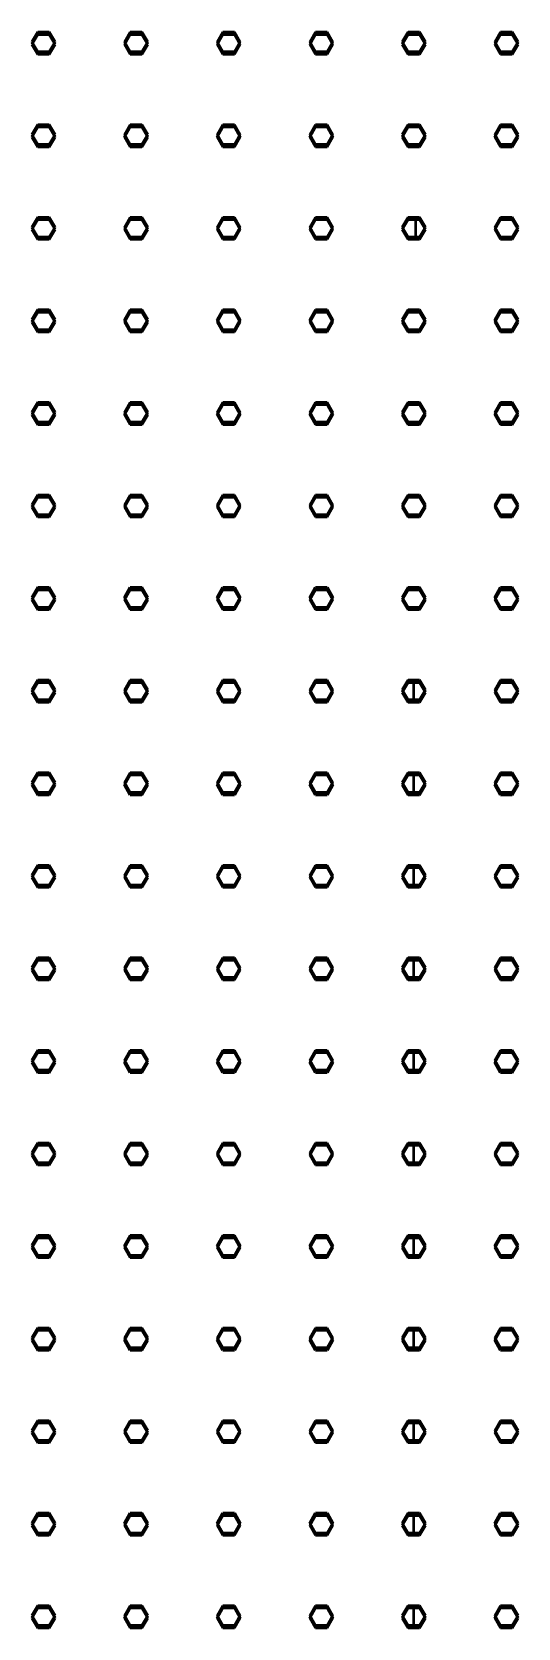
# Model space of a CAD drawing. Header units: millimetres. Extents: x 0 to 60, y -13 to 120.
# Drawn here: x 32.31 to 42.32, y 20.3 to 53.16 of the extents above; entities that cross this region are included whole.
import ezdxf

# ---------------------------------------------------------------- set-up
doc = ezdxf.new("R2010")
doc.units = ezdxf.units.MM
doc.layers.add('Visible (ANSI)', color=7, linetype='Continuous', lineweight=50)

msp = doc.modelspace()

# ---------------------------------------------------------------- linework, layer by layer
at = {"layer": 'Visible (ANSI)'}
for p, q in [((32.311, 52.956), (32.43, 53.163)), ((32.311, 52.906), (32.43, 53.112)), ((32.43, 52.75), (32.311, 52.956)), ((32.43, 52.699), (32.311, 52.906)), ((32.43, 53.163), (32.669, 53.163)), ((32.43, 53.112), (32.669, 53.112)), ((32.669, 53.163), (32.789, 52.956)), ((32.669, 53.112), (32.789, 52.906)), ((32.789, 52.956), (32.669, 52.75)), ((32.789, 52.906), (32.669, 52.699)), ((34.216, 52.956), (34.336, 53.163)), ((34.216, 52.906), (34.336, 53.112)), ((34.336, 52.75), (34.216, 52.956)), ((34.336, 52.699), (34.216, 52.906)), ((34.336, 53.163), (34.575, 53.163)), ((34.336, 53.112), (34.575, 53.112)), ((34.575, 53.163), (34.694, 52.956)), ((34.575, 53.112), (34.694, 52.906)), ((34.694, 52.956), (34.575, 52.75)), ((34.694, 52.906), (34.575, 52.699)), ((36.122, 52.956), (36.241, 53.163)), ((36.122, 52.906), (36.241, 53.112)), ((36.241, 52.75), (36.122, 52.956)), ((36.241, 52.699), (36.122, 52.906)), ((36.241, 53.163), (36.48, 53.163)), ((36.241, 53.112), (36.48, 53.112)), ((36.48, 53.163), (36.6, 52.956)), ((36.48, 53.112), (36.6, 52.906)), ((36.6, 52.956), (36.48, 52.75)), ((36.6, 52.906), (36.48, 52.699)), ((38.028, 52.956), (38.147, 53.163)), ((38.028, 52.906), (38.147, 53.112)), ((38.147, 52.75), (38.028, 52.956)), ((38.147, 52.699), (38.028, 52.906)), ((38.147, 53.163), (38.386, 53.163)), ((38.147, 53.112), (38.386, 53.112)), ((38.386, 53.163), (38.505, 52.956)), ((38.386, 53.112), (38.505, 52.906)), ((38.505, 52.956), (38.386, 52.75)), ((38.505, 52.906), (38.386, 52.699)), ((39.933, 52.956), (40.053, 53.163)), ((39.933, 52.906), (40.053, 53.112)), ((40.053, 52.75), (39.933, 52.956)), ((40.053, 52.699), (39.933, 52.906)), ((40.053, 53.163), (40.291, 53.163)), ((40.053, 53.112), (40.291, 53.112)), ((40.291, 53.163), (40.411, 52.956)), ((40.291, 53.112), (40.411, 52.906)), ((40.411, 52.956), (40.291, 52.75)), ((40.411, 52.906), (40.291, 52.699)), ((41.839, 52.956), (41.958, 53.163)), ((41.839, 52.906), (41.958, 53.112)), ((41.958, 52.75), (41.839, 52.956)), ((41.958, 52.699), (41.839, 52.906)), ((41.958, 53.163), (42.197, 53.163)), ((41.958, 53.112), (42.197, 53.112)), ((42.197, 53.163), (42.316, 52.956)), ((42.197, 53.112), (42.316, 52.906)), ((42.316, 52.956), (42.197, 52.75)), ((42.316, 52.906), (42.197, 52.699)), ((32.669, 52.75), (32.43, 52.75)), ((32.669, 52.699), (32.43, 52.699)), ((34.575, 52.75), (34.336, 52.75)), ((34.575, 52.699), (34.336, 52.699)), ((36.48, 52.75), (36.241, 52.75)), ((36.48, 52.699), (36.241, 52.699)), ((38.386, 52.75), (38.147, 52.75)), ((38.386, 52.699), (38.147, 52.699)), ((40.291, 52.75), (40.053, 52.75)), ((40.291, 52.699), (40.053, 52.699)), ((42.197, 52.75), (41.958, 52.75)), ((42.197, 52.699), (41.958, 52.699)), ((32.311, 51.051), (32.43, 51.258)), ((32.311, 51), (32.43, 51.207)), ((32.43, 50.844), (32.311, 51.051)), ((32.43, 50.793), (32.311, 51)), ((32.43, 51.258), (32.669, 51.258)), ((32.43, 51.207), (32.669, 51.207)), ((32.669, 51.258), (32.789, 51.051)), ((32.669, 51.207), (32.789, 51)), ((32.789, 51.051), (32.669, 50.844)), ((32.789, 51), (32.669, 50.793)), ((34.216, 51.051), (34.336, 51.258)), ((34.216, 51), (34.336, 51.207)), ((34.336, 50.844), (34.216, 51.051)), ((34.336, 50.793), (34.216, 51)), ((34.336, 51.258), (34.575, 51.258)), ((34.336, 51.207), (34.575, 51.207)), ((34.575, 51.258), (34.694, 51.051)), ((34.575, 51.207), (34.694, 51)), ((34.694, 51.051), (34.575, 50.844)), ((34.694, 51), (34.575, 50.793)), ((36.122, 51.051), (36.241, 51.258)), ((36.122, 51), (36.241, 51.207)), ((36.241, 50.844), (36.122, 51.051)), ((36.241, 50.793), (36.122, 51)), ((36.241, 51.258), (36.48, 51.258)), ((36.241, 51.207), (36.48, 51.207)), ((36.48, 51.258), (36.6, 51.051)), ((36.48, 51.207), (36.6, 51)), ((36.6, 51.051), (36.48, 50.844)), ((36.6, 51), (36.48, 50.793)), ((38.028, 51.051), (38.147, 51.258)), ((38.028, 51), (38.147, 51.207)), ((38.147, 50.844), (38.028, 51.051)), ((38.147, 50.793), (38.028, 51)), ((38.147, 51.258), (38.386, 51.258)), ((38.147, 51.207), (38.386, 51.207)), ((38.386, 51.258), (38.505, 51.051)), ((38.386, 51.207), (38.505, 51)), ((38.505, 51.051), (38.386, 50.844)), ((38.505, 51), (38.386, 50.793)), ((39.933, 51.051), (40.053, 51.258)), ((39.933, 51), (40.053, 51.207)), ((40.053, 50.844), (39.933, 51.051)), ((40.053, 50.793), (39.933, 51)), ((40.053, 51.258), (40.291, 51.258)), ((40.053, 51.207), (40.291, 51.207)), ((40.291, 51.258), (40.411, 51.051)), ((40.291, 51.207), (40.411, 51)), ((40.411, 51.051), (40.291, 50.844)), ((40.411, 51), (40.291, 50.793)), ((41.839, 51.051), (41.958, 51.258)), ((41.839, 51), (41.958, 51.207)), ((41.958, 50.844), (41.839, 51.051)), ((41.958, 50.793), (41.839, 51)), ((41.958, 51.258), (42.197, 51.258)), ((41.958, 51.207), (42.197, 51.207)), ((42.197, 51.258), (42.316, 51.051)), ((42.197, 51.207), (42.316, 51)), ((42.316, 51.051), (42.197, 50.844)), ((42.316, 51), (42.197, 50.793)), ((32.669, 50.844), (32.43, 50.844)), ((32.669, 50.793), (32.43, 50.793)), ((34.575, 50.844), (34.336, 50.844)), ((34.575, 50.793), (34.336, 50.793)), ((36.48, 50.844), (36.241, 50.844)), ((36.48, 50.793), (36.241, 50.793)), ((38.386, 50.844), (38.147, 50.844)), ((38.386, 50.793), (38.147, 50.793)), ((40.291, 50.844), (40.053, 50.844)), ((40.291, 50.793), (40.053, 50.793)), ((42.197, 50.844), (41.958, 50.844)), ((42.197, 50.793), (41.958, 50.793)), ((32.311, 49.145), (32.43, 49.352)), ((32.311, 49.094), (32.43, 49.301)), ((32.43, 49.352), (32.669, 49.352)), ((32.43, 49.301), (32.669, 49.301)), ((32.669, 49.352), (32.789, 49.145)), ((32.669, 49.301), (32.789, 49.094)), ((34.216, 49.145), (34.336, 49.352)), ((34.216, 49.094), (34.336, 49.301)), ((34.336, 49.352), (34.575, 49.352)), ((34.336, 49.301), (34.575, 49.301)), ((34.575, 49.352), (34.694, 49.145)), ((34.575, 49.301), (34.694, 49.094)), ((36.122, 49.145), (36.241, 49.352)), ((36.122, 49.094), (36.241, 49.301)), ((36.241, 49.352), (36.48, 49.352)), ((36.241, 49.301), (36.48, 49.301)), ((36.48, 49.352), (36.6, 49.145)), ((36.48, 49.301), (36.6, 49.094)), ((38.028, 49.145), (38.147, 49.352)), ((38.028, 49.094), (38.147, 49.301)), ((38.147, 49.352), (38.386, 49.352)), ((38.147, 49.301), (38.386, 49.301)), ((38.386, 49.352), (38.505, 49.145)), ((38.386, 49.301), (38.505, 49.094)), ((39.933, 49.145), (40.053, 49.352)), ((39.933, 49.094), (40.053, 49.301)), ((40.053, 49.352), (40.291, 49.352)), ((40.053, 49.301), (40.291, 49.301)), ((40.215, 48.938), (40.215, 49.301)), ((40.291, 49.352), (40.411, 49.145)), ((40.291, 49.301), (40.411, 49.094)), ((41.839, 49.145), (41.958, 49.352)), ((41.839, 49.094), (41.958, 49.301)), ((41.958, 49.352), (42.197, 49.352)), ((41.958, 49.301), (42.197, 49.301)), ((42.197, 49.352), (42.316, 49.145)), ((42.197, 49.301), (42.316, 49.094)), ((32.43, 48.938), (32.311, 49.145)), ((32.43, 48.888), (32.311, 49.094)), ((32.789, 49.145), (32.669, 48.938)), ((32.789, 49.094), (32.669, 48.888)), ((34.336, 48.938), (34.216, 49.145)), ((34.336, 48.888), (34.216, 49.094)), ((34.694, 49.145), (34.575, 48.938)), ((34.694, 49.094), (34.575, 48.888)), ((36.241, 48.938), (36.122, 49.145)), ((36.241, 48.888), (36.122, 49.094)), ((36.6, 49.145), (36.48, 48.938)), ((36.6, 49.094), (36.48, 48.888)), ((38.147, 48.938), (38.028, 49.145)), ((38.147, 48.888), (38.028, 49.094)), ((38.505, 49.145), (38.386, 48.938)), ((38.505, 49.094), (38.386, 48.888)), ((40.053, 48.938), (39.933, 49.145)), ((40.053, 48.888), (39.933, 49.094)), ((40.411, 49.145), (40.291, 48.938)), ((40.411, 49.094), (40.291, 48.888)), ((41.958, 48.938), (41.839, 49.145)), ((41.958, 48.888), (41.839, 49.094)), ((42.316, 49.145), (42.197, 48.938)), ((42.316, 49.094), (42.197, 48.888)), ((32.669, 48.938), (32.43, 48.938)), ((32.669, 48.888), (32.43, 48.888)), ((34.575, 48.938), (34.336, 48.938)), ((34.575, 48.888), (34.336, 48.888)), ((36.48, 48.938), (36.241, 48.938)), ((36.48, 48.888), (36.241, 48.888)), ((38.386, 48.938), (38.147, 48.938)), ((38.386, 48.888), (38.147, 48.888)), ((40.291, 48.938), (40.053, 48.938)), ((40.291, 48.888), (40.053, 48.888)), ((42.197, 48.938), (41.958, 48.938)), ((42.197, 48.888), (41.958, 48.888)), ((32.311, 47.24), (32.43, 47.447)), ((32.311, 47.189), (32.43, 47.396)), ((32.43, 47.447), (32.669, 47.447)), ((32.43, 47.396), (32.669, 47.396)), ((32.669, 47.447), (32.789, 47.24)), ((32.669, 47.396), (32.789, 47.189)), ((34.216, 47.24), (34.336, 47.447)), ((34.216, 47.189), (34.336, 47.396)), ((34.336, 47.447), (34.575, 47.447)), ((34.336, 47.396), (34.575, 47.396)), ((34.575, 47.447), (34.694, 47.24)), ((34.575, 47.396), (34.694, 47.189)), ((36.122, 47.24), (36.241, 47.447)), ((36.122, 47.189), (36.241, 47.396)), ((36.241, 47.447), (36.48, 47.447)), ((36.241, 47.396), (36.48, 47.396)), ((36.48, 47.447), (36.6, 47.24)), ((36.48, 47.396), (36.6, 47.189)), ((38.028, 47.24), (38.147, 47.447)), ((38.028, 47.189), (38.147, 47.396)), ((38.147, 47.447), (38.386, 47.447)), ((38.147, 47.396), (38.386, 47.396)), ((38.386, 47.447), (38.505, 47.24)), ((38.386, 47.396), (38.505, 47.189)), ((39.933, 47.24), (40.053, 47.447)), ((39.933, 47.189), (40.053, 47.396)), ((40.053, 47.447), (40.291, 47.447)), ((40.053, 47.396), (40.291, 47.396)), ((40.291, 47.447), (40.411, 47.24)), ((40.291, 47.396), (40.411, 47.189)), ((41.839, 47.24), (41.958, 47.447)), ((41.839, 47.189), (41.958, 47.396)), ((41.958, 47.447), (42.197, 47.447)), ((41.958, 47.396), (42.197, 47.396)), ((42.197, 47.447), (42.316, 47.24)), ((42.197, 47.396), (42.316, 47.189)), ((32.43, 47.033), (32.311, 47.24)), ((32.43, 46.982), (32.311, 47.189)), ((32.669, 47.033), (32.43, 47.033)), ((32.789, 47.24), (32.669, 47.033)), ((32.789, 47.189), (32.669, 46.982)), ((34.336, 47.033), (34.216, 47.24)), ((34.336, 46.982), (34.216, 47.189)), ((34.575, 47.033), (34.336, 47.033)), ((34.694, 47.24), (34.575, 47.033)), ((34.694, 47.189), (34.575, 46.982)), ((36.241, 47.033), (36.122, 47.24)), ((36.241, 46.982), (36.122, 47.189)), ((36.48, 47.033), (36.241, 47.033)), ((36.6, 47.24), (36.48, 47.033)), ((36.6, 47.189), (36.48, 46.982)), ((38.147, 47.033), (38.028, 47.24)), ((38.147, 46.982), (38.028, 47.189)), ((38.386, 47.033), (38.147, 47.033)), ((38.505, 47.24), (38.386, 47.033)), ((38.505, 47.189), (38.386, 46.982)), ((40.053, 47.033), (39.933, 47.24)), ((40.053, 46.982), (39.933, 47.189)), ((40.291, 47.033), (40.053, 47.033)), ((40.411, 47.24), (40.291, 47.033)), ((40.411, 47.189), (40.291, 46.982)), ((41.958, 47.033), (41.839, 47.24)), ((41.958, 46.982), (41.839, 47.189)), ((42.197, 47.033), (41.958, 47.033)), ((42.316, 47.24), (42.197, 47.033)), ((42.316, 47.189), (42.197, 46.982)), ((32.669, 46.982), (32.43, 46.982)), ((34.575, 46.982), (34.336, 46.982)), ((36.48, 46.982), (36.241, 46.982)), ((38.386, 46.982), (38.147, 46.982)), ((40.291, 46.982), (40.053, 46.982)), ((42.197, 46.982), (41.958, 46.982)), ((32.311, 45.334), (32.43, 45.541)), ((32.311, 45.283), (32.43, 45.49)), ((32.43, 45.541), (32.669, 45.541)), ((32.43, 45.49), (32.669, 45.49)), ((32.669, 45.541), (32.789, 45.334)), ((32.669, 45.49), (32.789, 45.283)), ((34.216, 45.334), (34.336, 45.541)), ((34.216, 45.283), (34.336, 45.49)), ((34.336, 45.541), (34.575, 45.541)), ((34.336, 45.49), (34.575, 45.49)), ((34.575, 45.541), (34.694, 45.334)), ((34.575, 45.49), (34.694, 45.283)), ((36.122, 45.334), (36.241, 45.541)), ((36.122, 45.283), (36.241, 45.49)), ((36.241, 45.541), (36.48, 45.541)), ((36.241, 45.49), (36.48, 45.49)), ((36.48, 45.541), (36.6, 45.334)), ((36.48, 45.49), (36.6, 45.283)), ((38.028, 45.334), (38.147, 45.541)), ((38.028, 45.283), (38.147, 45.49)), ((38.147, 45.541), (38.386, 45.541)), ((38.147, 45.49), (38.386, 45.49)), ((38.386, 45.541), (38.505, 45.334)), ((38.386, 45.49), (38.505, 45.283)), ((39.933, 45.334), (40.053, 45.541)), ((39.933, 45.283), (40.053, 45.49)), ((40.053, 45.541), (40.291, 45.541)), ((40.053, 45.49), (40.291, 45.49)), ((40.291, 45.541), (40.411, 45.334)), ((40.291, 45.49), (40.411, 45.283)), ((41.839, 45.334), (41.958, 45.541)), ((41.839, 45.283), (41.958, 45.49)), ((41.958, 45.541), (42.197, 45.541)), ((41.958, 45.49), (42.197, 45.49)), ((42.197, 45.541), (42.316, 45.334)), ((42.197, 45.49), (42.316, 45.283)), ((32.43, 45.127), (32.311, 45.334)), ((32.43, 45.076), (32.311, 45.283)), ((32.669, 45.127), (32.43, 45.127)), ((32.669, 45.076), (32.43, 45.076)), ((32.789, 45.334), (32.669, 45.127)), ((32.789, 45.283), (32.669, 45.076)), ((34.336, 45.127), (34.216, 45.334)), ((34.336, 45.076), (34.216, 45.283)), ((34.575, 45.127), (34.336, 45.127)), ((34.575, 45.076), (34.336, 45.076)), ((34.694, 45.334), (34.575, 45.127)), ((34.694, 45.283), (34.575, 45.076)), ((36.241, 45.127), (36.122, 45.334)), ((36.241, 45.076), (36.122, 45.283)), ((36.48, 45.127), (36.241, 45.127)), ((36.48, 45.076), (36.241, 45.076)), ((36.6, 45.334), (36.48, 45.127)), ((36.6, 45.283), (36.48, 45.076)), ((38.147, 45.127), (38.028, 45.334)), ((38.147, 45.076), (38.028, 45.283)), ((38.386, 45.127), (38.147, 45.127)), ((38.386, 45.076), (38.147, 45.076)), ((38.505, 45.334), (38.386, 45.127)), ((38.505, 45.283), (38.386, 45.076)), ((40.053, 45.127), (39.933, 45.334)), ((40.053, 45.076), (39.933, 45.283)), ((40.291, 45.127), (40.053, 45.127)), ((40.291, 45.076), (40.053, 45.076)), ((40.411, 45.334), (40.291, 45.127)), ((40.411, 45.283), (40.291, 45.076)), ((41.958, 45.127), (41.839, 45.334)), ((41.958, 45.076), (41.839, 45.283)), ((42.197, 45.127), (41.958, 45.127)), ((42.197, 45.076), (41.958, 45.076)), ((42.316, 45.334), (42.197, 45.127)), ((42.316, 45.283), (42.197, 45.076)), ((32.311, 43.429), (32.43, 43.635)), ((32.311, 43.378), (32.43, 43.585)), ((32.43, 43.222), (32.311, 43.429)), ((32.43, 43.171), (32.311, 43.378)), ((32.43, 43.635), (32.669, 43.635)), ((32.43, 43.585), (32.669, 43.585)), ((32.669, 43.635), (32.789, 43.429)), ((32.669, 43.585), (32.789, 43.378)), ((32.789, 43.429), (32.669, 43.222)), ((32.789, 43.378), (32.669, 43.171)), ((34.216, 43.429), (34.336, 43.635)), ((34.216, 43.378), (34.336, 43.585)), ((34.336, 43.222), (34.216, 43.429)), ((34.336, 43.171), (34.216, 43.378)), ((34.336, 43.635), (34.575, 43.635)), ((34.336, 43.585), (34.575, 43.585)), ((34.575, 43.635), (34.694, 43.429)), ((34.575, 43.585), (34.694, 43.378)), ((34.694, 43.429), (34.575, 43.222)), ((34.694, 43.378), (34.575, 43.171)), ((36.122, 43.429), (36.241, 43.635)), ((36.122, 43.378), (36.241, 43.585)), ((36.241, 43.222), (36.122, 43.429)), ((36.241, 43.171), (36.122, 43.378)), ((36.241, 43.635), (36.48, 43.635)), ((36.241, 43.585), (36.48, 43.585)), ((36.48, 43.635), (36.6, 43.429)), ((36.48, 43.585), (36.6, 43.378)), ((36.6, 43.429), (36.48, 43.222)), ((36.6, 43.378), (36.48, 43.171)), ((38.028, 43.429), (38.147, 43.635)), ((38.028, 43.378), (38.147, 43.585)), ((38.147, 43.222), (38.028, 43.429)), ((38.147, 43.171), (38.028, 43.378)), ((38.147, 43.635), (38.386, 43.635)), ((38.147, 43.585), (38.386, 43.585)), ((38.386, 43.635), (38.505, 43.429)), ((38.386, 43.585), (38.505, 43.378)), ((38.505, 43.429), (38.386, 43.222)), ((38.505, 43.378), (38.386, 43.171)), ((39.933, 43.429), (40.053, 43.635)), ((39.933, 43.378), (40.053, 43.585)), ((40.053, 43.222), (39.933, 43.429)), ((40.053, 43.171), (39.933, 43.378)), ((40.053, 43.635), (40.291, 43.635)), ((40.053, 43.585), (40.291, 43.585)), ((40.291, 43.635), (40.411, 43.429)), ((40.291, 43.585), (40.411, 43.378)), ((40.411, 43.429), (40.291, 43.222)), ((40.411, 43.378), (40.291, 43.171)), ((41.839, 43.429), (41.958, 43.635)), ((41.839, 43.378), (41.958, 43.585)), ((41.958, 43.222), (41.839, 43.429)), ((41.958, 43.171), (41.839, 43.378)), ((41.958, 43.635), (42.197, 43.635)), ((41.958, 43.585), (42.197, 43.585)), ((42.197, 43.635), (42.316, 43.429)), ((42.197, 43.585), (42.316, 43.378)), ((42.316, 43.429), (42.197, 43.222)), ((42.316, 43.378), (42.197, 43.171)), ((32.669, 43.222), (32.43, 43.222)), ((32.669, 43.171), (32.43, 43.171)), ((34.575, 43.222), (34.336, 43.222)), ((34.575, 43.171), (34.336, 43.171)), ((36.48, 43.222), (36.241, 43.222)), ((36.48, 43.171), (36.241, 43.171)), ((38.386, 43.222), (38.147, 43.222)), ((38.386, 43.171), (38.147, 43.171)), ((40.291, 43.222), (40.053, 43.222)), ((40.291, 43.171), (40.053, 43.171)), ((42.197, 43.222), (41.958, 43.222)), ((42.197, 43.171), (41.958, 43.171)), ((32.311, 41.523), (32.43, 41.73)), ((32.311, 41.472), (32.43, 41.679)), ((32.43, 41.316), (32.311, 41.523)), ((32.43, 41.265), (32.311, 41.472)), ((32.43, 41.73), (32.669, 41.73)), ((32.43, 41.679), (32.669, 41.679)), ((32.669, 41.73), (32.789, 41.523)), ((32.669, 41.679), (32.789, 41.472)), ((32.789, 41.523), (32.669, 41.316)), ((32.789, 41.472), (32.669, 41.265)), ((34.216, 41.523), (34.336, 41.73)), ((34.216, 41.472), (34.336, 41.679)), ((34.336, 41.316), (34.216, 41.523)), ((34.336, 41.265), (34.216, 41.472)), ((34.336, 41.73), (34.575, 41.73)), ((34.336, 41.679), (34.575, 41.679)), ((34.575, 41.73), (34.694, 41.523)), ((34.575, 41.679), (34.694, 41.472)), ((34.694, 41.523), (34.575, 41.316)), ((34.694, 41.472), (34.575, 41.265)), ((36.122, 41.523), (36.241, 41.73)), ((36.122, 41.472), (36.241, 41.679)), ((36.241, 41.316), (36.122, 41.523)), ((36.241, 41.265), (36.122, 41.472)), ((36.241, 41.73), (36.48, 41.73)), ((36.241, 41.679), (36.48, 41.679)), ((36.48, 41.73), (36.6, 41.523)), ((36.48, 41.679), (36.6, 41.472)), ((36.6, 41.523), (36.48, 41.316)), ((36.6, 41.472), (36.48, 41.265)), ((38.028, 41.523), (38.147, 41.73)), ((38.028, 41.472), (38.147, 41.679)), ((38.147, 41.316), (38.028, 41.523)), ((38.147, 41.265), (38.028, 41.472)), ((38.147, 41.73), (38.386, 41.73)), ((38.147, 41.679), (38.386, 41.679)), ((38.386, 41.73), (38.505, 41.523)), ((38.386, 41.679), (38.505, 41.472)), ((38.505, 41.523), (38.386, 41.316)), ((38.505, 41.472), (38.386, 41.265)), ((39.933, 41.523), (40.053, 41.73)), ((39.933, 41.472), (40.053, 41.679)), ((40.053, 41.316), (39.933, 41.523)), ((40.053, 41.265), (39.933, 41.472)), ((40.053, 41.73), (40.291, 41.73)), ((40.053, 41.679), (40.291, 41.679)), ((40.291, 41.73), (40.411, 41.523)), ((40.291, 41.679), (40.411, 41.472)), ((40.411, 41.523), (40.291, 41.316)), ((40.411, 41.472), (40.291, 41.265)), ((41.839, 41.523), (41.958, 41.73)), ((41.839, 41.472), (41.958, 41.679)), ((41.958, 41.316), (41.839, 41.523)), ((41.958, 41.265), (41.839, 41.472)), ((41.958, 41.73), (42.197, 41.73)), ((41.958, 41.679), (42.197, 41.679)), ((42.197, 41.73), (42.316, 41.523)), ((42.197, 41.679), (42.316, 41.472)), ((42.316, 41.523), (42.197, 41.316)), ((42.316, 41.472), (42.197, 41.265)), ((32.669, 41.316), (32.43, 41.316)), ((32.669, 41.265), (32.43, 41.265)), ((34.575, 41.316), (34.336, 41.316)), ((34.575, 41.265), (34.336, 41.265)), ((36.48, 41.316), (36.241, 41.316)), ((36.48, 41.265), (36.241, 41.265)), ((38.386, 41.316), (38.147, 41.316)), ((38.386, 41.265), (38.147, 41.265)), ((40.291, 41.316), (40.053, 41.316)), ((40.291, 41.265), (40.053, 41.265)), ((42.197, 41.316), (41.958, 41.316)), ((42.197, 41.265), (41.958, 41.265)), ((32.311, 39.617), (32.43, 39.824)), ((32.311, 39.567), (32.43, 39.773)), ((32.43, 39.824), (32.669, 39.824)), ((32.43, 39.773), (32.669, 39.773)), ((32.669, 39.824), (32.789, 39.617)), ((32.669, 39.773), (32.789, 39.567)), ((34.216, 39.617), (34.336, 39.824)), ((34.216, 39.567), (34.336, 39.773)), ((34.336, 39.824), (34.575, 39.824)), ((34.336, 39.773), (34.575, 39.773)), ((34.575, 39.824), (34.694, 39.617)), ((34.575, 39.773), (34.694, 39.567)), ((36.122, 39.617), (36.241, 39.824)), ((36.122, 39.567), (36.241, 39.773)), ((36.241, 39.824), (36.48, 39.824)), ((36.241, 39.773), (36.48, 39.773)), ((36.48, 39.824), (36.6, 39.617)), ((36.48, 39.773), (36.6, 39.567)), ((38.028, 39.617), (38.147, 39.824)), ((38.028, 39.567), (38.147, 39.773)), ((38.147, 39.824), (38.386, 39.824)), ((38.147, 39.773), (38.386, 39.773)), ((38.386, 39.824), (38.505, 39.617)), ((38.386, 39.773), (38.505, 39.567)), ((39.933, 39.617), (40.053, 39.824)), ((39.933, 39.567), (40.053, 39.773)), ((40.053, 39.824), (40.291, 39.824)), ((40.053, 39.773), (40.291, 39.773)), ((40.172, 39.411), (40.172, 39.773)), ((40.291, 39.824), (40.411, 39.617)), ((40.291, 39.773), (40.411, 39.567)), ((41.839, 39.617), (41.958, 39.824)), ((41.839, 39.567), (41.958, 39.773)), ((41.958, 39.824), (42.197, 39.824)), ((41.958, 39.773), (42.197, 39.773)), ((42.197, 39.824), (42.316, 39.617)), ((42.197, 39.773), (42.316, 39.567)), ((32.43, 39.411), (32.311, 39.617)), ((32.43, 39.36), (32.311, 39.567)), ((32.789, 39.617), (32.669, 39.411)), ((32.789, 39.567), (32.669, 39.36)), ((34.336, 39.411), (34.216, 39.617)), ((34.336, 39.36), (34.216, 39.567)), ((34.694, 39.617), (34.575, 39.411)), ((34.694, 39.567), (34.575, 39.36)), ((36.241, 39.411), (36.122, 39.617)), ((36.241, 39.36), (36.122, 39.567)), ((36.6, 39.617), (36.48, 39.411)), ((36.6, 39.567), (36.48, 39.36)), ((38.147, 39.411), (38.028, 39.617)), ((38.147, 39.36), (38.028, 39.567)), ((38.505, 39.617), (38.386, 39.411)), ((38.505, 39.567), (38.386, 39.36)), ((40.053, 39.411), (39.933, 39.617)), ((40.053, 39.36), (39.933, 39.567)), ((40.411, 39.617), (40.291, 39.411)), ((40.411, 39.567), (40.291, 39.36)), ((41.958, 39.411), (41.839, 39.617)), ((41.958, 39.36), (41.839, 39.567)), ((42.316, 39.617), (42.197, 39.411)), ((42.316, 39.567), (42.197, 39.36)), ((32.669, 39.411), (32.43, 39.411)), ((32.669, 39.36), (32.43, 39.36)), ((34.575, 39.411), (34.336, 39.411)), ((34.575, 39.36), (34.336, 39.36)), ((36.48, 39.411), (36.241, 39.411)), ((36.48, 39.36), (36.241, 39.36)), ((38.386, 39.411), (38.147, 39.411)), ((38.386, 39.36), (38.147, 39.36)), ((40.291, 39.411), (40.053, 39.411)), ((40.291, 39.36), (40.053, 39.36)), ((42.197, 39.411), (41.958, 39.411)), ((42.197, 39.36), (41.958, 39.36)), ((32.311, 37.712), (32.43, 37.919)), ((32.311, 37.661), (32.43, 37.868)), ((32.43, 37.919), (32.669, 37.919)), ((32.43, 37.868), (32.669, 37.868)), ((32.669, 37.919), (32.789, 37.712)), ((32.669, 37.868), (32.789, 37.661)), ((34.216, 37.712), (34.336, 37.919)), ((34.216, 37.661), (34.336, 37.868)), ((34.336, 37.919), (34.575, 37.919)), ((34.336, 37.868), (34.575, 37.868)), ((34.575, 37.919), (34.694, 37.712)), ((34.575, 37.868), (34.694, 37.661)), ((36.122, 37.712), (36.241, 37.919)), ((36.122, 37.661), (36.241, 37.868)), ((36.241, 37.919), (36.48, 37.919)), ((36.241, 37.868), (36.48, 37.868)), ((36.48, 37.919), (36.6, 37.712)), ((36.48, 37.868), (36.6, 37.661)), ((38.028, 37.712), (38.147, 37.919)), ((38.028, 37.661), (38.147, 37.868)), ((38.147, 37.919), (38.386, 37.919)), ((38.147, 37.868), (38.386, 37.868)), ((38.386, 37.919), (38.505, 37.712)), ((38.386, 37.868), (38.505, 37.661)), ((39.933, 37.712), (40.053, 37.919)), ((39.933, 37.661), (40.053, 37.868)), ((40.053, 37.919), (40.291, 37.919)), ((40.053, 37.868), (40.291, 37.868)), ((40.172, 37.505), (40.172, 37.868)), ((40.291, 37.919), (40.411, 37.712)), ((40.291, 37.868), (40.411, 37.661)), ((41.839, 37.712), (41.958, 37.919)), ((41.839, 37.661), (41.958, 37.868)), ((41.958, 37.919), (42.197, 37.919)), ((41.958, 37.868), (42.197, 37.868)), ((42.197, 37.919), (42.316, 37.712)), ((42.197, 37.868), (42.316, 37.661)), ((32.43, 37.505), (32.311, 37.712)), ((32.43, 37.454), (32.311, 37.661)), ((32.669, 37.505), (32.43, 37.505)), ((32.789, 37.712), (32.669, 37.505)), ((32.789, 37.661), (32.669, 37.454)), ((34.336, 37.505), (34.216, 37.712)), ((34.336, 37.454), (34.216, 37.661)), ((34.575, 37.505), (34.336, 37.505)), ((34.694, 37.712), (34.575, 37.505)), ((34.694, 37.661), (34.575, 37.454)), ((36.241, 37.505), (36.122, 37.712)), ((36.241, 37.454), (36.122, 37.661)), ((36.48, 37.505), (36.241, 37.505)), ((36.6, 37.712), (36.48, 37.505)), ((36.6, 37.661), (36.48, 37.454)), ((38.147, 37.505), (38.028, 37.712)), ((38.147, 37.454), (38.028, 37.661)), ((38.386, 37.505), (38.147, 37.505)), ((38.505, 37.712), (38.386, 37.505)), ((38.505, 37.661), (38.386, 37.454)), ((40.053, 37.505), (39.933, 37.712)), ((40.053, 37.454), (39.933, 37.661)), ((40.291, 37.505), (40.053, 37.505)), ((40.411, 37.712), (40.291, 37.505)), ((40.411, 37.661), (40.291, 37.454)), ((41.958, 37.505), (41.839, 37.712)), ((41.958, 37.454), (41.839, 37.661)), ((42.197, 37.505), (41.958, 37.505)), ((42.316, 37.712), (42.197, 37.505)), ((42.316, 37.661), (42.197, 37.454)), ((32.669, 37.454), (32.43, 37.454)), ((34.575, 37.454), (34.336, 37.454)), ((36.48, 37.454), (36.241, 37.454)), ((38.386, 37.454), (38.147, 37.454)), ((40.291, 37.454), (40.053, 37.454)), ((42.197, 37.454), (41.958, 37.454)), ((32.311, 35.806), (32.43, 36.013)), ((32.311, 35.755), (32.43, 35.962)), ((32.43, 36.013), (32.669, 36.013)), ((32.43, 35.962), (32.669, 35.962)), ((32.669, 36.013), (32.789, 35.806)), ((32.669, 35.962), (32.789, 35.755)), ((34.216, 35.806), (34.336, 36.013)), ((34.216, 35.755), (34.336, 35.962)), ((34.336, 36.013), (34.575, 36.013)), ((34.336, 35.962), (34.575, 35.962)), ((34.575, 36.013), (34.694, 35.806)), ((34.575, 35.962), (34.694, 35.755)), ((36.122, 35.806), (36.241, 36.013)), ((36.122, 35.755), (36.241, 35.962)), ((36.241, 36.013), (36.48, 36.013)), ((36.241, 35.962), (36.48, 35.962)), ((36.48, 36.013), (36.6, 35.806)), ((36.48, 35.962), (36.6, 35.755)), ((38.028, 35.806), (38.147, 36.013)), ((38.028, 35.755), (38.147, 35.962)), ((38.147, 36.013), (38.386, 36.013)), ((38.147, 35.962), (38.386, 35.962)), ((38.386, 36.013), (38.505, 35.806)), ((38.386, 35.962), (38.505, 35.755)), ((39.933, 35.806), (40.053, 36.013)), ((39.933, 35.755), (40.053, 35.962)), ((40.053, 36.013), (40.291, 36.013)), ((40.053, 35.962), (40.291, 35.962)), ((40.172, 35.599), (40.172, 35.962)), ((40.291, 36.013), (40.411, 35.806)), ((40.291, 35.962), (40.411, 35.755)), ((41.839, 35.806), (41.958, 36.013)), ((41.839, 35.755), (41.958, 35.962)), ((41.958, 36.013), (42.197, 36.013)), ((41.958, 35.962), (42.197, 35.962)), ((42.197, 36.013), (42.316, 35.806)), ((42.197, 35.962), (42.316, 35.755)), ((32.43, 35.599), (32.311, 35.806)), ((32.43, 35.549), (32.311, 35.755)), ((32.669, 35.599), (32.43, 35.599)), ((32.669, 35.549), (32.43, 35.549)), ((32.789, 35.806), (32.669, 35.599)), ((32.789, 35.755), (32.669, 35.549)), ((34.336, 35.599), (34.216, 35.806)), ((34.336, 35.549), (34.216, 35.755)), ((34.575, 35.599), (34.336, 35.599)), ((34.575, 35.549), (34.336, 35.549)), ((34.694, 35.806), (34.575, 35.599)), ((34.694, 35.755), (34.575, 35.549)), ((36.241, 35.599), (36.122, 35.806)), ((36.241, 35.549), (36.122, 35.755)), ((36.48, 35.599), (36.241, 35.599)), ((36.48, 35.549), (36.241, 35.549)), ((36.6, 35.806), (36.48, 35.599)), ((36.6, 35.755), (36.48, 35.549)), ((38.147, 35.599), (38.028, 35.806)), ((38.147, 35.549), (38.028, 35.755)), ((38.386, 35.599), (38.147, 35.599)), ((38.386, 35.549), (38.147, 35.549)), ((38.505, 35.806), (38.386, 35.599)), ((38.505, 35.755), (38.386, 35.549)), ((40.053, 35.599), (39.933, 35.806)), ((40.053, 35.549), (39.933, 35.755)), ((40.291, 35.599), (40.053, 35.599)), ((40.291, 35.549), (40.053, 35.549)), ((40.411, 35.806), (40.291, 35.599)), ((40.411, 35.755), (40.291, 35.549)), ((41.958, 35.599), (41.839, 35.806)), ((41.958, 35.549), (41.839, 35.755)), ((42.197, 35.599), (41.958, 35.599)), ((42.197, 35.549), (41.958, 35.549)), ((42.316, 35.806), (42.197, 35.599)), ((42.316, 35.755), (42.197, 35.549)), ((32.311, 33.901), (32.43, 34.108)), ((32.311, 33.85), (32.43, 34.057)), ((32.43, 33.694), (32.311, 33.901)), ((32.43, 33.643), (32.311, 33.85)), ((32.43, 34.108), (32.669, 34.108)), ((32.43, 34.057), (32.669, 34.057)), ((32.669, 34.108), (32.789, 33.901)), ((32.669, 34.057), (32.789, 33.85)), ((32.789, 33.901), (32.669, 33.694)), ((32.789, 33.85), (32.669, 33.643)), ((34.216, 33.901), (34.336, 34.108)), ((34.216, 33.85), (34.336, 34.057)), ((34.336, 33.694), (34.216, 33.901)), ((34.336, 33.643), (34.216, 33.85)), ((34.336, 34.108), (34.575, 34.108)), ((34.336, 34.057), (34.575, 34.057)), ((34.575, 34.108), (34.694, 33.901)), ((34.575, 34.057), (34.694, 33.85)), ((34.694, 33.901), (34.575, 33.694)), ((34.694, 33.85), (34.575, 33.643)), ((36.122, 33.901), (36.241, 34.108)), ((36.122, 33.85), (36.241, 34.057)), ((36.241, 33.694), (36.122, 33.901)), ((36.241, 33.643), (36.122, 33.85)), ((36.241, 34.108), (36.48, 34.108)), ((36.241, 34.057), (36.48, 34.057)), ((36.48, 34.108), (36.6, 33.901)), ((36.48, 34.057), (36.6, 33.85)), ((36.6, 33.901), (36.48, 33.694)), ((36.6, 33.85), (36.48, 33.643)), ((38.028, 33.901), (38.147, 34.108)), ((38.028, 33.85), (38.147, 34.057)), ((38.147, 33.694), (38.028, 33.901)), ((38.147, 33.643), (38.028, 33.85)), ((38.147, 34.108), (38.386, 34.108)), ((38.147, 34.057), (38.386, 34.057)), ((38.386, 34.108), (38.505, 33.901)), ((38.386, 34.057), (38.505, 33.85)), ((38.505, 33.901), (38.386, 33.694)), ((38.505, 33.85), (38.386, 33.643)), ((39.933, 33.901), (40.053, 34.108)), ((39.933, 33.85), (40.053, 34.057)), ((40.053, 33.694), (39.933, 33.901)), ((40.053, 33.643), (39.933, 33.85)), ((40.053, 34.108), (40.291, 34.108)), ((40.053, 34.057), (40.291, 34.057)), ((40.172, 33.694), (40.172, 34.057)), ((40.291, 34.108), (40.411, 33.901)), ((40.291, 34.057), (40.411, 33.85)), ((40.411, 33.901), (40.291, 33.694)), ((40.411, 33.85), (40.291, 33.643)), ((41.839, 33.901), (41.958, 34.108)), ((41.839, 33.85), (41.958, 34.057)), ((41.958, 33.694), (41.839, 33.901)), ((41.958, 33.643), (41.839, 33.85)), ((41.958, 34.108), (42.197, 34.108)), ((41.958, 34.057), (42.197, 34.057)), ((42.197, 34.108), (42.316, 33.901)), ((42.197, 34.057), (42.316, 33.85)), ((42.316, 33.901), (42.197, 33.694)), ((42.316, 33.85), (42.197, 33.643)), ((32.669, 33.694), (32.43, 33.694)), ((32.669, 33.643), (32.43, 33.643)), ((34.575, 33.694), (34.336, 33.694)), ((34.575, 33.643), (34.336, 33.643)), ((36.48, 33.694), (36.241, 33.694)), ((36.48, 33.643), (36.241, 33.643)), ((38.386, 33.694), (38.147, 33.694)), ((38.386, 33.643), (38.147, 33.643)), ((40.291, 33.694), (40.053, 33.694)), ((40.291, 33.643), (40.053, 33.643)), ((42.197, 33.694), (41.958, 33.694)), ((42.197, 33.643), (41.958, 33.643)), ((32.311, 31.995), (32.43, 32.202)), ((32.311, 31.944), (32.43, 32.151)), ((32.43, 31.788), (32.311, 31.995)), ((32.43, 31.737), (32.311, 31.944)), ((32.43, 32.202), (32.669, 32.202)), ((32.43, 32.151), (32.669, 32.151)), ((32.669, 32.202), (32.789, 31.995)), ((32.669, 32.151), (32.789, 31.944)), ((32.789, 31.995), (32.669, 31.788)), ((32.789, 31.944), (32.669, 31.737)), ((34.216, 31.995), (34.336, 32.202)), ((34.216, 31.944), (34.336, 32.151)), ((34.336, 31.788), (34.216, 31.995)), ((34.336, 31.737), (34.216, 31.944)), ((34.336, 32.202), (34.575, 32.202)), ((34.336, 32.151), (34.575, 32.151)), ((34.575, 32.202), (34.694, 31.995)), ((34.575, 32.151), (34.694, 31.944)), ((34.694, 31.995), (34.575, 31.788)), ((34.694, 31.944), (34.575, 31.737)), ((36.122, 31.995), (36.241, 32.202)), ((36.122, 31.944), (36.241, 32.151)), ((36.241, 31.788), (36.122, 31.995)), ((36.241, 31.737), (36.122, 31.944)), ((36.241, 32.202), (36.48, 32.202)), ((36.241, 32.151), (36.48, 32.151)), ((36.48, 32.202), (36.6, 31.995)), ((36.48, 32.151), (36.6, 31.944)), ((36.6, 31.995), (36.48, 31.788)), ((36.6, 31.944), (36.48, 31.737)), ((38.028, 31.995), (38.147, 32.202)), ((38.028, 31.944), (38.147, 32.151)), ((38.147, 31.788), (38.028, 31.995)), ((38.147, 31.737), (38.028, 31.944)), ((38.147, 32.202), (38.386, 32.202)), ((38.147, 32.151), (38.386, 32.151)), ((38.386, 32.202), (38.505, 31.995)), ((38.386, 32.151), (38.505, 31.944)), ((38.505, 31.995), (38.386, 31.788)), ((38.505, 31.944), (38.386, 31.737)), ((39.933, 31.995), (40.053, 32.202)), ((39.933, 31.944), (40.053, 32.151)), ((40.053, 31.788), (39.933, 31.995)), ((40.053, 31.737), (39.933, 31.944)), ((40.053, 32.202), (40.291, 32.202)), ((40.053, 32.151), (40.291, 32.151)), ((40.172, 31.788), (40.172, 32.151)), ((40.291, 32.202), (40.411, 31.995)), ((40.291, 32.151), (40.411, 31.944)), ((40.411, 31.995), (40.291, 31.788)), ((40.411, 31.944), (40.291, 31.737)), ((41.839, 31.995), (41.958, 32.202)), ((41.839, 31.944), (41.958, 32.151)), ((41.958, 31.788), (41.839, 31.995)), ((41.958, 31.737), (41.839, 31.944)), ((41.958, 32.202), (42.197, 32.202)), ((41.958, 32.151), (42.197, 32.151)), ((42.197, 32.202), (42.316, 31.995)), ((42.197, 32.151), (42.316, 31.944)), ((42.316, 31.995), (42.197, 31.788)), ((42.316, 31.944), (42.197, 31.737)), ((32.669, 31.788), (32.43, 31.788)), ((32.669, 31.737), (32.43, 31.737)), ((34.575, 31.788), (34.336, 31.788)), ((34.575, 31.737), (34.336, 31.737)), ((36.48, 31.788), (36.241, 31.788)), ((36.48, 31.737), (36.241, 31.737)), ((38.386, 31.788), (38.147, 31.788)), ((38.386, 31.737), (38.147, 31.737)), ((40.291, 31.788), (40.053, 31.788)), ((40.291, 31.737), (40.053, 31.737)), ((42.197, 31.788), (41.958, 31.788)), ((42.197, 31.737), (41.958, 31.737)), ((32.311, 30.09), (32.43, 30.296)), ((32.311, 30.039), (32.43, 30.246)), ((32.43, 30.296), (32.669, 30.296)), ((32.43, 30.246), (32.669, 30.246)), ((32.669, 30.296), (32.789, 30.09)), ((32.669, 30.246), (32.789, 30.039)), ((34.216, 30.09), (34.336, 30.296)), ((34.216, 30.039), (34.336, 30.246)), ((34.336, 30.296), (34.575, 30.296)), ((34.336, 30.246), (34.575, 30.246)), ((34.575, 30.296), (34.694, 30.09)), ((34.575, 30.246), (34.694, 30.039)), ((36.122, 30.09), (36.241, 30.296)), ((36.122, 30.039), (36.241, 30.246)), ((36.241, 30.296), (36.48, 30.296)), ((36.241, 30.246), (36.48, 30.246)), ((36.48, 30.296), (36.6, 30.09)), ((36.48, 30.246), (36.6, 30.039)), ((38.028, 30.09), (38.147, 30.296)), ((38.028, 30.039), (38.147, 30.246)), ((38.147, 30.296), (38.386, 30.296)), ((38.147, 30.246), (38.386, 30.246)), ((38.386, 30.296), (38.505, 30.09)), ((38.386, 30.246), (38.505, 30.039)), ((39.933, 30.09), (40.053, 30.296)), ((39.933, 30.039), (40.053, 30.246)), ((40.053, 30.296), (40.291, 30.296)), ((40.053, 30.246), (40.291, 30.246)), ((40.172, 29.883), (40.172, 30.246)), ((40.291, 30.296), (40.411, 30.09)), ((40.291, 30.246), (40.411, 30.039)), ((41.839, 30.09), (41.958, 30.296)), ((41.839, 30.039), (41.958, 30.246)), ((41.958, 30.296), (42.197, 30.296)), ((41.958, 30.246), (42.197, 30.246)), ((42.197, 30.296), (42.316, 30.09)), ((42.197, 30.246), (42.316, 30.039)), ((32.43, 29.883), (32.311, 30.09)), ((32.43, 29.832), (32.311, 30.039)), ((32.789, 30.09), (32.669, 29.883)), ((32.789, 30.039), (32.669, 29.832)), ((34.336, 29.883), (34.216, 30.09)), ((34.336, 29.832), (34.216, 30.039)), ((34.694, 30.09), (34.575, 29.883)), ((34.694, 30.039), (34.575, 29.832)), ((36.241, 29.883), (36.122, 30.09)), ((36.241, 29.832), (36.122, 30.039)), ((36.6, 30.09), (36.48, 29.883)), ((36.6, 30.039), (36.48, 29.832)), ((38.147, 29.883), (38.028, 30.09)), ((38.147, 29.832), (38.028, 30.039)), ((38.505, 30.09), (38.386, 29.883)), ((38.505, 30.039), (38.386, 29.832)), ((40.053, 29.883), (39.933, 30.09)), ((40.053, 29.832), (39.933, 30.039)), ((40.411, 30.09), (40.291, 29.883)), ((40.411, 30.039), (40.291, 29.832)), ((41.958, 29.883), (41.839, 30.09)), ((41.958, 29.832), (41.839, 30.039)), ((42.316, 30.09), (42.197, 29.883)), ((42.316, 30.039), (42.197, 29.832)), ((32.669, 29.883), (32.43, 29.883)), ((32.669, 29.832), (32.43, 29.832)), ((34.575, 29.883), (34.336, 29.883)), ((34.575, 29.832), (34.336, 29.832)), ((36.48, 29.883), (36.241, 29.883)), ((36.48, 29.832), (36.241, 29.832)), ((38.386, 29.883), (38.147, 29.883)), ((38.386, 29.832), (38.147, 29.832)), ((40.291, 29.883), (40.053, 29.883)), ((40.291, 29.832), (40.053, 29.832)), ((42.197, 29.883), (41.958, 29.883)), ((42.197, 29.832), (41.958, 29.832)), ((32.311, 28.184), (32.43, 28.391)), ((32.311, 28.133), (32.43, 28.34)), ((32.43, 28.391), (32.669, 28.391)), ((32.43, 28.34), (32.669, 28.34)), ((32.669, 28.391), (32.789, 28.184)), ((32.669, 28.34), (32.789, 28.133)), ((34.216, 28.184), (34.336, 28.391)), ((34.216, 28.133), (34.336, 28.34)), ((34.336, 28.391), (34.575, 28.391)), ((34.336, 28.34), (34.575, 28.34)), ((34.575, 28.391), (34.694, 28.184)), ((34.575, 28.34), (34.694, 28.133)), ((36.122, 28.184), (36.241, 28.391)), ((36.122, 28.133), (36.241, 28.34)), ((36.241, 28.391), (36.48, 28.391)), ((36.241, 28.34), (36.48, 28.34)), ((36.48, 28.391), (36.6, 28.184)), ((36.48, 28.34), (36.6, 28.133)), ((38.028, 28.184), (38.147, 28.391)), ((38.028, 28.133), (38.147, 28.34)), ((38.147, 28.391), (38.386, 28.391)), ((38.147, 28.34), (38.386, 28.34)), ((38.386, 28.391), (38.505, 28.184)), ((38.386, 28.34), (38.505, 28.133)), ((39.933, 28.184), (40.053, 28.391)), ((39.933, 28.133), (40.053, 28.34)), ((40.053, 28.391), (40.291, 28.391)), ((40.053, 28.34), (40.291, 28.34)), ((40.172, 27.977), (40.172, 28.34)), ((40.291, 28.391), (40.411, 28.184)), ((40.291, 28.34), (40.411, 28.133)), ((41.839, 28.184), (41.958, 28.391)), ((41.839, 28.133), (41.958, 28.34)), ((41.958, 28.391), (42.197, 28.391)), ((41.958, 28.34), (42.197, 28.34)), ((42.197, 28.391), (42.316, 28.184)), ((42.197, 28.34), (42.316, 28.133)), ((32.43, 27.977), (32.311, 28.184)), ((32.43, 27.926), (32.311, 28.133)), ((32.669, 27.977), (32.43, 27.977)), ((32.789, 28.184), (32.669, 27.977)), ((32.789, 28.133), (32.669, 27.926)), ((34.336, 27.977), (34.216, 28.184)), ((34.336, 27.926), (34.216, 28.133)), ((34.575, 27.977), (34.336, 27.977)), ((34.694, 28.184), (34.575, 27.977)), ((34.694, 28.133), (34.575, 27.926)), ((36.241, 27.977), (36.122, 28.184)), ((36.241, 27.926), (36.122, 28.133)), ((36.48, 27.977), (36.241, 27.977)), ((36.6, 28.184), (36.48, 27.977)), ((36.6, 28.133), (36.48, 27.926)), ((38.147, 27.977), (38.028, 28.184)), ((38.147, 27.926), (38.028, 28.133)), ((38.386, 27.977), (38.147, 27.977)), ((38.505, 28.184), (38.386, 27.977)), ((38.505, 28.133), (38.386, 27.926)), ((40.053, 27.977), (39.933, 28.184)), ((40.053, 27.926), (39.933, 28.133)), ((40.291, 27.977), (40.053, 27.977)), ((40.411, 28.184), (40.291, 27.977)), ((40.411, 28.133), (40.291, 27.926)), ((41.958, 27.977), (41.839, 28.184)), ((41.958, 27.926), (41.839, 28.133)), ((42.197, 27.977), (41.958, 27.977)), ((42.316, 28.184), (42.197, 27.977)), ((42.316, 28.133), (42.197, 27.926)), ((32.669, 27.926), (32.43, 27.926)), ((34.575, 27.926), (34.336, 27.926)), ((36.48, 27.926), (36.241, 27.926)), ((38.386, 27.926), (38.147, 27.926)), ((40.291, 27.926), (40.053, 27.926)), ((42.197, 27.926), (41.958, 27.926)), ((32.311, 26.278), (32.43, 26.485)), ((32.311, 26.228), (32.43, 26.434)), ((32.43, 26.485), (32.669, 26.485)), ((32.43, 26.434), (32.669, 26.434)), ((32.669, 26.485), (32.789, 26.278)), ((32.669, 26.434), (32.789, 26.228)), ((34.216, 26.278), (34.336, 26.485)), ((34.216, 26.228), (34.336, 26.434)), ((34.336, 26.485), (34.575, 26.485)), ((34.336, 26.434), (34.575, 26.434)), ((34.575, 26.485), (34.694, 26.278)), ((34.575, 26.434), (34.694, 26.228)), ((36.122, 26.278), (36.241, 26.485)), ((36.122, 26.228), (36.241, 26.434)), ((36.241, 26.485), (36.48, 26.485)), ((36.241, 26.434), (36.48, 26.434)), ((36.48, 26.485), (36.6, 26.278)), ((36.48, 26.434), (36.6, 26.228)), ((38.028, 26.278), (38.147, 26.485)), ((38.028, 26.228), (38.147, 26.434)), ((38.147, 26.485), (38.386, 26.485)), ((38.147, 26.434), (38.386, 26.434)), ((38.386, 26.485), (38.505, 26.278)), ((38.386, 26.434), (38.505, 26.228)), ((39.933, 26.278), (40.053, 26.485)), ((39.933, 26.228), (40.053, 26.434)), ((40.053, 26.485), (40.291, 26.485)), ((40.053, 26.434), (40.291, 26.434)), ((40.172, 26.072), (40.172, 26.434)), ((40.291, 26.485), (40.411, 26.278)), ((40.291, 26.434), (40.411, 26.228)), ((41.839, 26.278), (41.958, 26.485)), ((41.839, 26.228), (41.958, 26.434)), ((41.958, 26.485), (42.197, 26.485)), ((41.958, 26.434), (42.197, 26.434)), ((42.197, 26.485), (42.316, 26.278)), ((42.197, 26.434), (42.316, 26.228)), ((32.43, 26.072), (32.311, 26.278)), ((32.43, 26.021), (32.311, 26.228)), ((32.669, 26.072), (32.43, 26.072)), ((32.669, 26.021), (32.43, 26.021)), ((32.789, 26.278), (32.669, 26.072)), ((32.789, 26.228), (32.669, 26.021)), ((34.336, 26.072), (34.216, 26.278)), ((34.336, 26.021), (34.216, 26.228)), ((34.575, 26.072), (34.336, 26.072)), ((34.575, 26.021), (34.336, 26.021)), ((34.694, 26.278), (34.575, 26.072)), ((34.694, 26.228), (34.575, 26.021)), ((36.241, 26.072), (36.122, 26.278)), ((36.241, 26.021), (36.122, 26.228)), ((36.48, 26.072), (36.241, 26.072)), ((36.48, 26.021), (36.241, 26.021)), ((36.6, 26.278), (36.48, 26.072)), ((36.6, 26.228), (36.48, 26.021)), ((38.147, 26.072), (38.028, 26.278)), ((38.147, 26.021), (38.028, 26.228)), ((38.386, 26.072), (38.147, 26.072)), ((38.386, 26.021), (38.147, 26.021)), ((38.505, 26.278), (38.386, 26.072)), ((38.505, 26.228), (38.386, 26.021)), ((40.053, 26.072), (39.933, 26.278)), ((40.053, 26.021), (39.933, 26.228)), ((40.291, 26.072), (40.053, 26.072)), ((40.291, 26.021), (40.053, 26.021)), ((40.411, 26.278), (40.291, 26.072)), ((40.411, 26.228), (40.291, 26.021)), ((41.958, 26.072), (41.839, 26.278)), ((41.958, 26.021), (41.839, 26.228)), ((42.197, 26.072), (41.958, 26.072)), ((42.197, 26.021), (41.958, 26.021)), ((42.316, 26.278), (42.197, 26.072)), ((42.316, 26.228), (42.197, 26.021)), ((32.311, 24.373), (32.43, 24.58)), ((32.311, 24.322), (32.43, 24.529)), ((32.43, 24.166), (32.311, 24.373)), ((32.43, 24.115), (32.311, 24.322)), ((32.43, 24.58), (32.669, 24.58)), ((32.43, 24.529), (32.669, 24.529)), ((32.669, 24.58), (32.789, 24.373)), ((32.669, 24.529), (32.789, 24.322)), ((32.789, 24.373), (32.669, 24.166)), ((32.789, 24.322), (32.669, 24.115)), ((34.216, 24.373), (34.336, 24.58)), ((34.216, 24.322), (34.336, 24.529)), ((34.336, 24.166), (34.216, 24.373)), ((34.336, 24.115), (34.216, 24.322)), ((34.336, 24.58), (34.575, 24.58)), ((34.336, 24.529), (34.575, 24.529)), ((34.575, 24.58), (34.694, 24.373)), ((34.575, 24.529), (34.694, 24.322)), ((34.694, 24.373), (34.575, 24.166)), ((34.694, 24.322), (34.575, 24.115)), ((36.122, 24.373), (36.241, 24.58)), ((36.122, 24.322), (36.241, 24.529)), ((36.241, 24.166), (36.122, 24.373)), ((36.241, 24.115), (36.122, 24.322)), ((36.241, 24.58), (36.48, 24.58)), ((36.241, 24.529), (36.48, 24.529)), ((36.48, 24.58), (36.6, 24.373)), ((36.48, 24.529), (36.6, 24.322)), ((36.6, 24.373), (36.48, 24.166)), ((36.6, 24.322), (36.48, 24.115)), ((38.028, 24.373), (38.147, 24.58)), ((38.028, 24.322), (38.147, 24.529)), ((38.147, 24.166), (38.028, 24.373)), ((38.147, 24.115), (38.028, 24.322)), ((38.147, 24.58), (38.386, 24.58)), ((38.147, 24.529), (38.386, 24.529)), ((38.386, 24.58), (38.505, 24.373)), ((38.386, 24.529), (38.505, 24.322)), ((38.505, 24.373), (38.386, 24.166)), ((38.505, 24.322), (38.386, 24.115)), ((39.933, 24.373), (40.053, 24.58)), ((39.933, 24.322), (40.053, 24.529)), ((40.053, 24.166), (39.933, 24.373)), ((40.053, 24.115), (39.933, 24.322)), ((40.053, 24.58), (40.291, 24.58)), ((40.053, 24.529), (40.291, 24.529)), ((40.172, 24.166), (40.172, 24.529)), ((40.291, 24.58), (40.411, 24.373)), ((40.291, 24.529), (40.411, 24.322)), ((40.411, 24.373), (40.291, 24.166)), ((40.411, 24.322), (40.291, 24.115)), ((41.839, 24.373), (41.958, 24.58)), ((41.839, 24.322), (41.958, 24.529)), ((41.958, 24.166), (41.839, 24.373)), ((41.958, 24.115), (41.839, 24.322)), ((41.958, 24.58), (42.197, 24.58)), ((41.958, 24.529), (42.197, 24.529)), ((42.197, 24.58), (42.316, 24.373)), ((42.197, 24.529), (42.316, 24.322)), ((42.316, 24.373), (42.197, 24.166)), ((42.316, 24.322), (42.197, 24.115)), ((32.669, 24.166), (32.43, 24.166)), ((32.669, 24.115), (32.43, 24.115)), ((34.575, 24.166), (34.336, 24.166)), ((34.575, 24.115), (34.336, 24.115)), ((36.48, 24.166), (36.241, 24.166)), ((36.48, 24.115), (36.241, 24.115)), ((38.386, 24.166), (38.147, 24.166)), ((38.386, 24.115), (38.147, 24.115)), ((40.291, 24.166), (40.053, 24.166)), ((40.291, 24.115), (40.053, 24.115)), ((42.197, 24.166), (41.958, 24.166)), ((42.197, 24.115), (41.958, 24.115)), ((32.311, 22.467), (32.43, 22.674)), ((32.43, 22.674), (32.669, 22.674)), ((32.669, 22.674), (32.789, 22.467)), ((34.216, 22.467), (34.336, 22.674)), ((34.336, 22.674), (34.575, 22.674)), ((34.575, 22.674), (34.694, 22.467)), ((36.122, 22.467), (36.241, 22.674)), ((36.241, 22.674), (36.48, 22.674)), ((36.48, 22.674), (36.6, 22.467)), ((38.028, 22.467), (38.147, 22.674)), ((38.147, 22.674), (38.386, 22.674)), ((38.386, 22.674), (38.505, 22.467)), ((39.933, 22.467), (40.053, 22.674)), ((40.053, 22.674), (40.291, 22.674)), ((40.291, 22.674), (40.411, 22.467)), ((41.839, 22.467), (41.958, 22.674)), ((41.958, 22.674), (42.197, 22.674)), ((42.197, 22.674), (42.316, 22.467)), ((32.311, 22.416), (32.43, 22.623)), ((32.43, 22.26), (32.311, 22.467)), ((32.43, 22.21), (32.311, 22.416)), ((32.43, 22.623), (32.669, 22.623)), ((32.669, 22.623), (32.789, 22.416)), ((32.789, 22.467), (32.669, 22.26)), ((32.789, 22.416), (32.669, 22.21)), ((34.216, 22.416), (34.336, 22.623)), ((34.336, 22.26), (34.216, 22.467)), ((34.336, 22.21), (34.216, 22.416)), ((34.336, 22.623), (34.575, 22.623)), ((34.575, 22.623), (34.694, 22.416)), ((34.694, 22.467), (34.575, 22.26)), ((34.694, 22.416), (34.575, 22.21)), ((36.122, 22.416), (36.241, 22.623)), ((36.241, 22.26), (36.122, 22.467)), ((36.241, 22.21), (36.122, 22.416)), ((36.241, 22.623), (36.48, 22.623)), ((36.48, 22.623), (36.6, 22.416)), ((36.6, 22.467), (36.48, 22.26)), ((36.6, 22.416), (36.48, 22.21)), ((38.028, 22.416), (38.147, 22.623)), ((38.147, 22.26), (38.028, 22.467)), ((38.147, 22.21), (38.028, 22.416)), ((38.147, 22.623), (38.386, 22.623)), ((38.386, 22.623), (38.505, 22.416)), ((38.505, 22.467), (38.386, 22.26)), ((38.505, 22.416), (38.386, 22.21)), ((39.933, 22.416), (40.053, 22.623)), ((40.053, 22.26), (39.933, 22.467)), ((40.053, 22.21), (39.933, 22.416)), ((40.053, 22.623), (40.291, 22.623)), ((40.172, 22.26), (40.172, 22.623)), ((40.291, 22.623), (40.411, 22.416)), ((40.411, 22.467), (40.291, 22.26)), ((40.411, 22.416), (40.291, 22.21)), ((41.839, 22.416), (41.958, 22.623)), ((41.958, 22.26), (41.839, 22.467)), ((41.958, 22.21), (41.839, 22.416)), ((41.958, 22.623), (42.197, 22.623)), ((42.197, 22.623), (42.316, 22.416)), ((42.316, 22.467), (42.197, 22.26)), ((42.316, 22.416), (42.197, 22.21)), ((32.669, 22.26), (32.43, 22.26)), ((32.669, 22.21), (32.43, 22.21)), ((34.575, 22.26), (34.336, 22.26)), ((34.575, 22.21), (34.336, 22.21)), ((36.48, 22.26), (36.241, 22.26)), ((36.48, 22.21), (36.241, 22.21)), ((38.386, 22.26), (38.147, 22.26)), ((38.386, 22.21), (38.147, 22.21)), ((40.291, 22.26), (40.053, 22.26)), ((40.291, 22.21), (40.053, 22.21)), ((42.197, 22.26), (41.958, 22.26)), ((42.197, 22.21), (41.958, 22.21)), ((32.311, 20.562), (32.43, 20.769)), ((32.311, 20.511), (32.43, 20.718)), ((32.43, 20.769), (32.669, 20.769)), ((32.43, 20.718), (32.669, 20.718)), ((32.669, 20.769), (32.789, 20.562)), ((32.669, 20.718), (32.789, 20.511)), ((34.216, 20.562), (34.336, 20.769)), ((34.216, 20.511), (34.336, 20.718)), ((34.336, 20.769), (34.575, 20.769)), ((34.336, 20.718), (34.575, 20.718)), ((34.575, 20.769), (34.694, 20.562)), ((34.575, 20.718), (34.694, 20.511)), ((36.122, 20.562), (36.241, 20.769)), ((36.122, 20.511), (36.241, 20.718)), ((36.241, 20.769), (36.48, 20.769)), ((36.241, 20.718), (36.48, 20.718)), ((36.48, 20.769), (36.6, 20.562)), ((36.48, 20.718), (36.6, 20.511)), ((38.028, 20.562), (38.147, 20.769)), ((38.028, 20.511), (38.147, 20.718)), ((38.147, 20.769), (38.386, 20.769)), ((38.147, 20.718), (38.386, 20.718)), ((38.386, 20.769), (38.505, 20.562)), ((38.386, 20.718), (38.505, 20.511)), ((39.933, 20.562), (40.053, 20.769)), ((39.933, 20.511), (40.053, 20.718)), ((40.053, 20.769), (40.291, 20.769)), ((40.053, 20.718), (40.291, 20.718)), ((40.172, 20.355), (40.172, 20.718)), ((40.291, 20.769), (40.411, 20.562)), ((40.291, 20.718), (40.411, 20.511)), ((41.839, 20.562), (41.958, 20.769)), ((41.839, 20.511), (41.958, 20.718)), ((41.958, 20.769), (42.197, 20.769)), ((41.958, 20.718), (42.197, 20.718)), ((42.197, 20.769), (42.316, 20.562)), ((42.197, 20.718), (42.316, 20.511)), ((32.43, 20.355), (32.311, 20.562)), ((32.43, 20.304), (32.311, 20.511)), ((32.789, 20.562), (32.669, 20.355)), ((32.789, 20.511), (32.669, 20.304)), ((34.336, 20.355), (34.216, 20.562)), ((34.336, 20.304), (34.216, 20.511)), ((34.694, 20.562), (34.575, 20.355)), ((34.694, 20.511), (34.575, 20.304)), ((36.241, 20.355), (36.122, 20.562)), ((36.241, 20.304), (36.122, 20.511)), ((36.6, 20.562), (36.48, 20.355)), ((36.6, 20.511), (36.48, 20.304)), ((38.147, 20.355), (38.028, 20.562)), ((38.147, 20.304), (38.028, 20.511)), ((38.505, 20.562), (38.386, 20.355)), ((38.505, 20.511), (38.386, 20.304)), ((40.053, 20.355), (39.933, 20.562)), ((40.053, 20.304), (39.933, 20.511)), ((40.411, 20.562), (40.291, 20.355)), ((40.411, 20.511), (40.291, 20.304)), ((41.958, 20.355), (41.839, 20.562)), ((41.958, 20.304), (41.839, 20.511)), ((42.316, 20.562), (42.197, 20.355)), ((42.316, 20.511), (42.197, 20.304)), ((32.669, 20.355), (32.43, 20.355)), ((32.669, 20.304), (32.43, 20.304)), ((34.575, 20.355), (34.336, 20.355)), ((34.575, 20.304), (34.336, 20.304)), ((36.48, 20.355), (36.241, 20.355)), ((36.48, 20.304), (36.241, 20.304)), ((38.386, 20.355), (38.147, 20.355)), ((38.386, 20.304), (38.147, 20.304)), ((40.291, 20.355), (40.053, 20.355)), ((40.291, 20.304), (40.053, 20.304)), ((42.197, 20.355), (41.958, 20.355)), ((42.197, 20.304), (41.958, 20.304))]:
    msp.add_line(p, q, dxfattribs=at)

doc.saveas('drawing.dxf')
